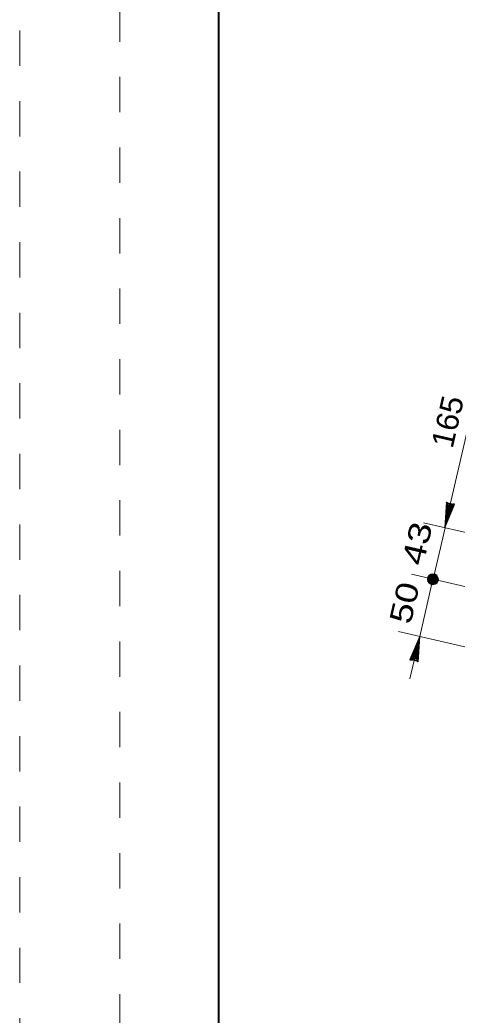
# Model space of a CAD drawing. Extents: x 1370.02 to 1375.68, y -905.51 to -897.93.
# Drawn here: x 1370.016 to 1371.255, y -902.203 to -899.382 of the extents above; entities that cross this region are included whole.
import ezdxf

# ---------------------------------------------------------------- set-up
doc = ezdxf.new("R2010")
doc.units = 0
doc.header["$LTSCALE"] = 0.025
doc.linetypes.add('DOTTED', pattern=[1.5, 0.3, -1.2])
for name, color, linetype, lineweight in [('4', 7, 'Continuous', 13), ('61', 7, 'DOTTED', 13), ('62', 7, 'DOTTED', 13), ('63', 7, 'Continuous', 40), ('7', 7, 'Continuous', 13)]:
    doc.layers.add(name, color=color, linetype=linetype, lineweight=lineweight)

msp = doc.modelspace()

# ---------------------------------------------------------------- linework, layer by layer
at = {"layer": '4'}
for p, q in [((1371.22017, -900.82117), (1371.34058, -900.29908)), ((1371.15958, -900.80717), (1372.4125, -901.09617)), ((1371.18725, -900.96708), (1371.22075, -900.82133)), ((1371.12583, -900.9535), (1372.03733, -901.16375)), ((1371.14892, -901.13), (1371.18642, -900.9675)), ((1371.08842, -901.116), (1371.99992, -901.32625)), ((1371.12133, -901.24975), (1371.14892, -901.12992))]:
    msp.add_line(p, q, dxfattribs=at)
at = {"layer": '4', "lineweight": 25}
for points in [[(1371.24783, -900.75467), (1371.24625, -900.75483), (1371.24467, -900.755), (1371.24308, -900.75517), (1371.2415, -900.75525), (1371.24008, -900.75492), (1371.23958, -900.75483), (1371.23858, -900.75458), (1371.2375, -900.75483), (1371.2365, -900.75467), (1371.23558, -900.75442), (1371.23408, -900.75408), (1371.23225, -900.75317), (1371.23125, -900.75292), (1371.22933, -900.7525), (1371.22758, -900.75108), (1371.22625, -900.75025), (1371.22533, -900.75), (1371.22492, -900.74942), (1371.22017, -900.82117), (1371.24783, -900.75467), (1371.244, -900.75792), (1371.22683, -900.75442), (1371.22308, -900.8085), (1371.244, -900.75792), (1371.24042, -900.76017), (1371.22942, -900.75867), (1371.22592, -900.79633), (1371.24042, -900.76017), (1371.23725, -900.7625), (1371.23058, -900.7625), (1371.22867, -900.78417), (1371.23725, -900.7625), (1371.23425, -900.76442), (1371.23167, -900.76483), (1371.23117, -900.77342), (1371.23425, -900.76442)], [(1371.12125, -901.19642), (1371.12283, -901.19625), (1371.12442, -901.19608), (1371.126, -901.19592), (1371.12758, -901.19583), (1371.129, -901.19617), (1371.1295, -901.19625), (1371.1305, -901.1965), (1371.13158, -901.19625), (1371.13258, -901.19642), (1371.1335, -901.19667), (1371.135, -901.197), (1371.13683, -901.19792), (1371.13783, -901.19817), (1371.13975, -901.19858), (1371.1415, -901.2), (1371.14283, -901.20083), (1371.14383, -901.20108), (1371.14417, -901.20167), (1371.14892, -901.12992), (1371.12125, -901.19642), (1371.12508, -901.19317), (1371.14225, -901.19667), (1371.146, -901.14258), (1371.12508, -901.19317), (1371.12867, -901.19092), (1371.13967, -901.19242), (1371.14317, -901.15475), (1371.12867, -901.19092), (1371.13183, -901.18858), (1371.1385, -901.18858), (1371.14042, -901.16692), (1371.13183, -901.18858), (1371.13483, -901.18667), (1371.13742, -901.18625), (1371.13792, -901.17767), (1371.13483, -901.18667)], [(1371.12125, -901.19642), (1371.12283, -901.19625), (1371.12442, -901.19608), (1371.126, -901.19592), (1371.12758, -901.19583), (1371.129, -901.19617), (1371.1295, -901.19625), (1371.1305, -901.1965), (1371.13158, -901.19625), (1371.13258, -901.19642), (1371.1335, -901.19667), (1371.135, -901.197), (1371.13683, -901.19792), (1371.13783, -901.19817), (1371.13975, -901.19858), (1371.1415, -901.2), (1371.14283, -901.20083), (1371.14383, -901.20108), (1371.14417, -901.20167), (1371.14892, -901.12992), (1371.12125, -901.19642), (1371.12508, -901.19317), (1371.14225, -901.19667), (1371.146, -901.14258), (1371.12508, -901.19317), (1371.12867, -901.19092), (1371.13967, -901.19242), (1371.14317, -901.15475), (1371.12867, -901.19092), (1371.13183, -901.18858), (1371.1385, -901.18858), (1371.14042, -901.16692), (1371.13183, -901.18858), (1371.13483, -901.18667), (1371.13742, -901.18625), (1371.13792, -901.17767), (1371.13483, -901.18667)]]:
    msp.add_lwpolyline(points, dxfattribs=at)
at = {"layer": '4'}
for radius in [0.01562, 0.01438, 0.01312, 0.01188, 0.01063, 0.00937, 0.00813, 0.00688, 0.00562, 0.00438, 0.00313, 0.00187, 0.000625]:
    msp.add_circle((1371.1864, -900.96742), radius, dxfattribs=at)
at = {"layer": '61'}
msp.add_line((1370.29908, -898.34375), (1370.29908, -905.22208), dxfattribs=at)
at = {"layer": '62'}
msp.add_line((1370.01575, -905.51208), (1370.01575, -898.17875), dxfattribs=at)
at = {"layer": '63'}
msp.add_line((1370.57825, -898.51208), (1370.57825, -905.17875), dxfattribs=at)

# ---------------------------------------------------------------- texts
at = {"layer": '7'}
for s, rotation, width, p in [('165', 77.012, 1.05, (1371.24208, -900.59908)), ('43', 77.004, 1.3, (1371.1585, -900.932)), ('50', 77.004, 1.25, (1371.123, -901.09783))]:
    msp.add_text(s, height=0.0625, rotation=rotation, dxfattribs=dict(at, width=width)).set_placement(p)

doc.saveas('drawing.dxf')
